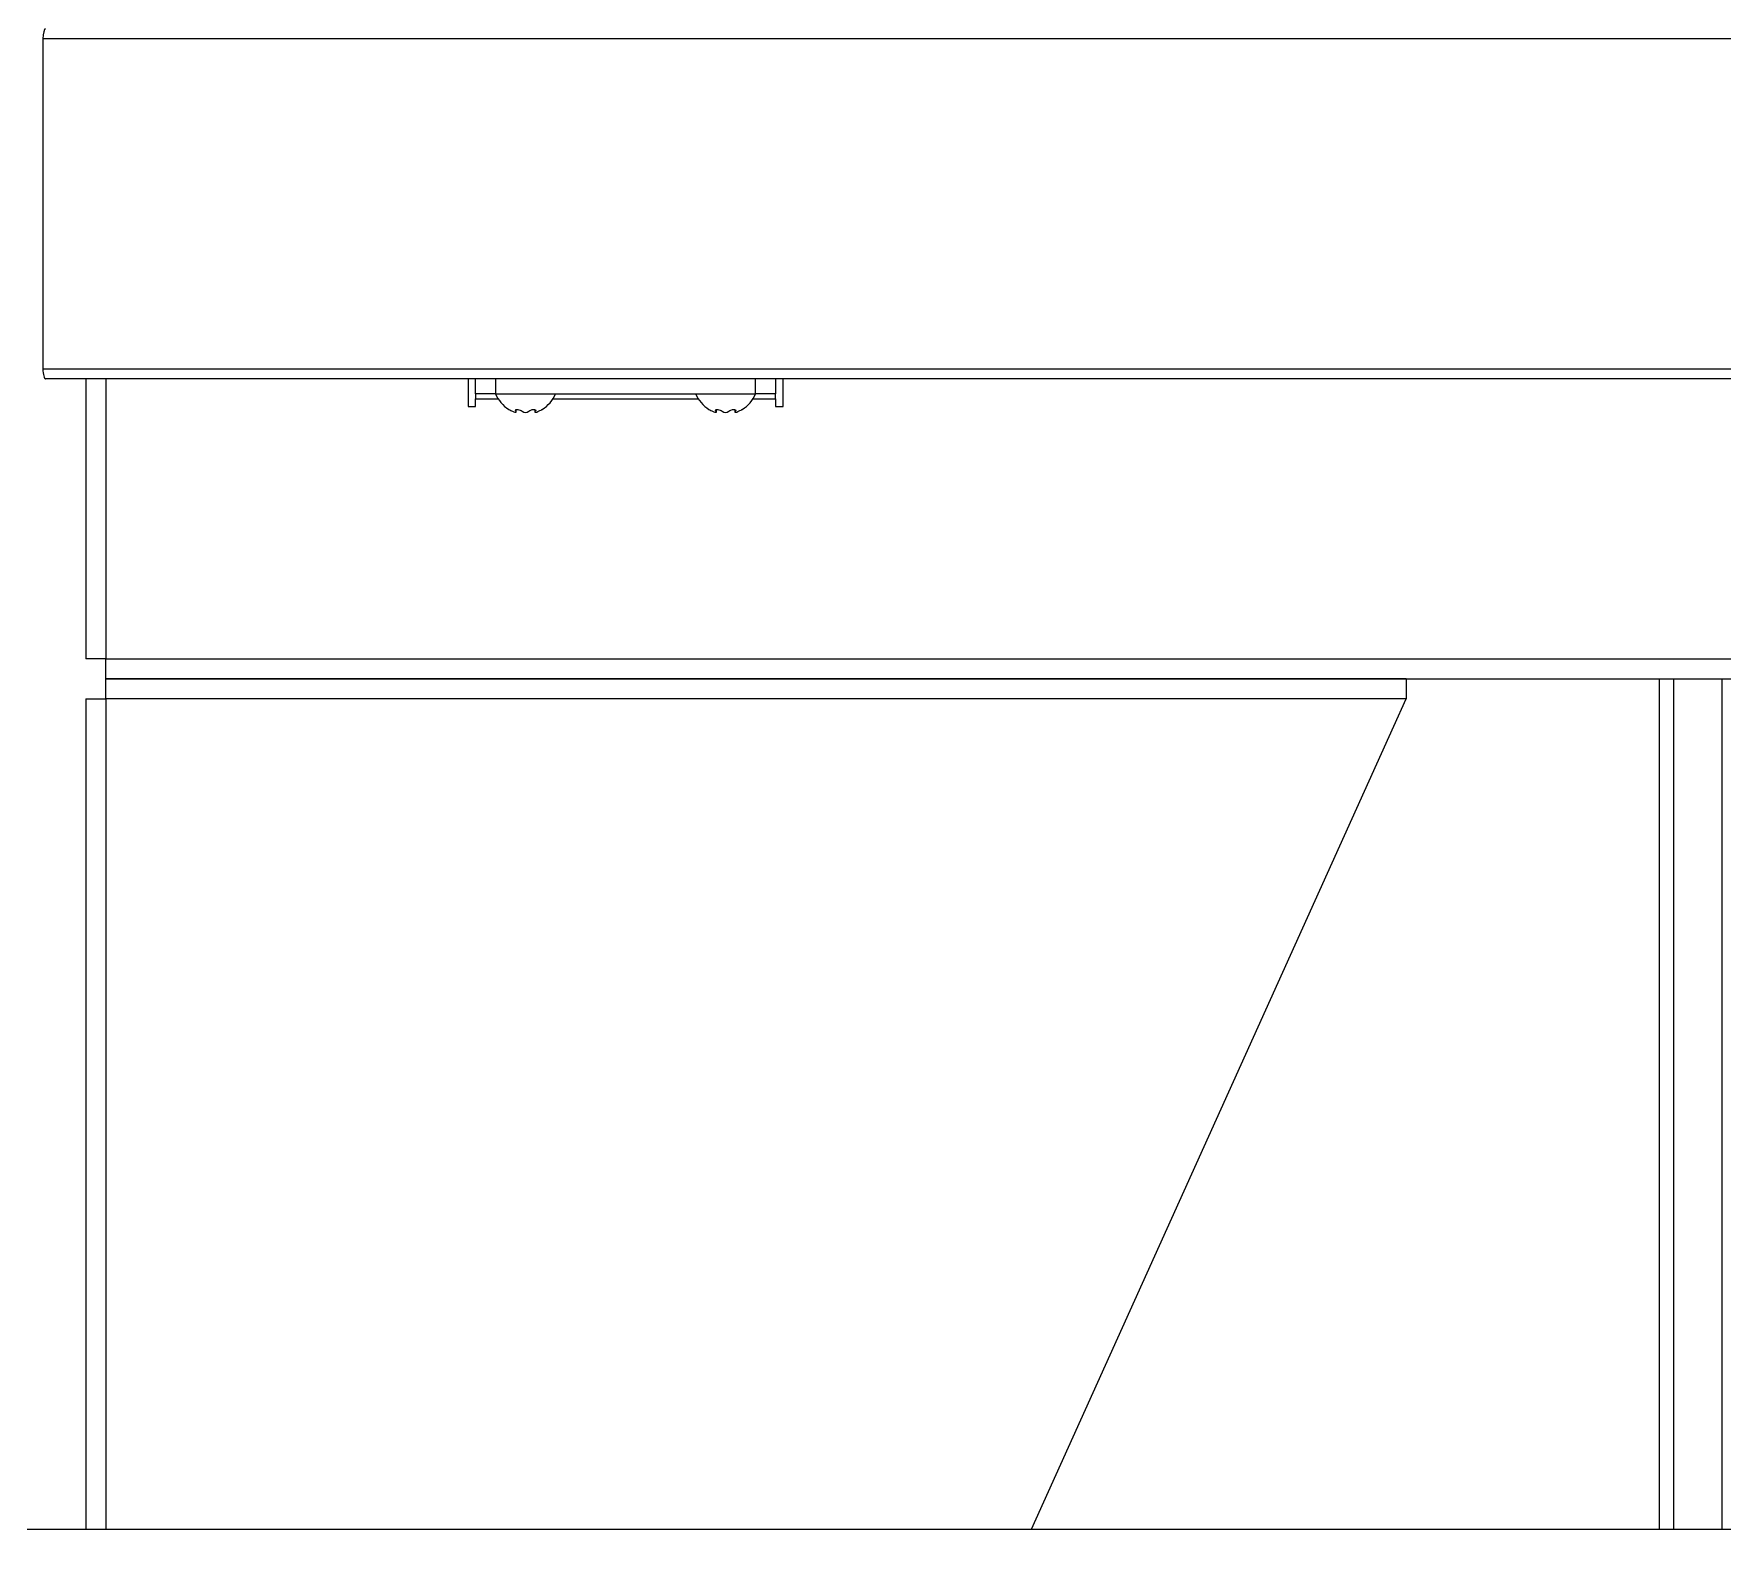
# Model space of a CAD drawing. Header units: millimetres. Extents: x 11758 to 17968, y 3782 to 8272.
# Drawn here: x 14904.2 to 15242.2, y 7102.2 to 7403.2 of the extents above; entities that cross this region are included whole.
import ezdxf

# ---------------------------------------------------------------- set-up
doc = ezdxf.new("R2010")
doc.units = ezdxf.units.MM
doc.header["$LTSCALE"] = 0.1
doc.styles.add('SEACAD_Arial', font='arial.ttf', dxfattribs={"width": 0.8})
doc.dimstyles.new('ISO-25', dxfattribs={"dimtxt": 1.6, "dimasz": 2, "dimexe": 0.5, "dimexo": 1.5, "dimtad": 1, "dimdec": 0, "dimtxsty": 'SEACAD_Arial', "dimcen": 2, "dimadec": 0, "dimazin": 0, "dimtfac": 1, "dimtdec": 0, "dimtmove": 0, "dimatfit": 3, "dimfxl": 1, "dimarcsym": 0})

# ---------------------------------------------------------------- blocks, each defined once
blk = doc.blocks.new('*D28')
at = {"color": 0, "lineweight": -2, "transparency": 16777216}
for p, q in [((15052.05, 7708.25), (14611.68, 7708.25)), ((14621.68, 6748.25), (14621.68, 7668.25)), ((14688.08, 6708.25), (14611.68, 6708.25))]:
    blk.add_line(p, q, dxfattribs=at)
at = {"color": 0, "transparency": 16777216}
for points in [[(14615.01, 7668.25), (14628.35, 7668.25), (14621.68, 7708.25)], [(14615.01, 6748.25), (14628.35, 6748.25), (14621.68, 6708.25)]]:
    blk.add_solid(points, dxfattribs=at)
at = {"layer": 'Defpoints', "color": 0, "transparency": 16777216}
for p in [(14621.68, 7708.25), (15082.05, 7708.25), (14718.08, 6708.25)]:
    blk.add_point(p, dxfattribs=at)
at = {"color": 0, "transparency": 16777216, "insert": (14592.84, 7208.25), "char_height": 32, "attachment_point": 5, "rotation": 90, "style": 'SEACAD_Arial'}
blk.add_mtext('1000', dxfattribs=at)
blk = doc.blocks.new('*D29')
at = {"color": 0, "lineweight": -2, "transparency": 16777216}
for p, q in [((14712.28, 7134.25), (14712.28, 7838.22)), ((16396.83, 7134.25), (16396.83, 7838.22)), ((14752.28, 7828.22), (16356.83, 7828.22))]:
    blk.add_line(p, q, dxfattribs=at)
at = {"color": 0, "transparency": 16777216}
for points in [[(14752.28, 7834.89), (14752.28, 7821.55), (14712.28, 7828.22)], [(16356.83, 7834.89), (16356.83, 7821.55), (16396.83, 7828.22)]]:
    blk.add_solid(points, dxfattribs=at)
at = {"layer": 'Defpoints', "color": 0, "transparency": 16777216}
for p in [(16396.83, 7828.22), (14712.28, 7104.25), (16396.83, 7104.25)]:
    blk.add_point(p, dxfattribs=at)
at = {"color": 0, "transparency": 16777216, "insert": (15554.56, 7857.06), "char_height": 32, "attachment_point": 5, "style": 'SEACAD_Arial'}
blk.add_mtext('1685', dxfattribs=at)

msp = doc.modelspace()

# ---------------------------------------------------------------- linework, layer by layer
for p, q in [((14906.06, 7402.25), (14906.06, 7336.25)), ((16203.06, 7402.25), (14906.06, 7402.25)), ((14906.06, 7336.25), (16203.06, 7336.25)), ((16202.52, 7334.25), (14906.6, 7334.25)), ((14914.62, 7334.25), (14914.62, 7278.25)), ((14918.62, 7334.25), (14918.62, 7278.25)), ((14991.06, 7334.25), (14991.06, 7328.75)), ((14992.56, 7331.25), (14992.56, 7334.25)), ((14996.56, 7334.25), (14996.56, 7331.25)), ((15048.56, 7331.25), (15048.56, 7334.25)), ((15052.56, 7334.25), (15052.56, 7331.25)), ((15054.06, 7328.75), (15054.06, 7334.25)), ((14996.56, 7331.25), (14992.56, 7331.25)), ((14992.56, 7331.25), (14992.56, 7330.25)), ((14996.56, 7331.25), (15048.56, 7331.25)), ((15052.56, 7331.25), (15048.56, 7331.25)), ((15052.56, 7330.25), (15052.56, 7331.25)), ((14991.06, 7328.75), (14992.56, 7328.75)), ((14992.56, 7328.75), (14992.56, 7330.25)), ((14992.56, 7330.25), (14997.09, 7330.25)), ((14999.96, 7327.77), (14999.96, 7327.77)), ((15000.61, 7327.77), (15000.61, 7328.08)), ((15000.61, 7327.77), (15000.61, 7328.08)), ((15000.61, 7327.77), (15000.61, 7327.77)), ((15000.71, 7327.62), (15000.71, 7328.12)), ((15001.91, 7327.77), (15001.91, 7327.77)), ((15003.21, 7327.77), (15003.21, 7327.77)), ((15004.41, 7328.12), (15004.41, 7327.63)), ((15004.51, 7327.77), (15004.51, 7328.09)), ((15004.51, 7327.77), (15004.51, 7328.09)), ((15004.51, 7327.77), (15004.51, 7327.77)), ((15005.16, 7327.77), (15005.16, 7327.77)), ((15008.03, 7330.25), (15037.09, 7330.25)), ((15039.96, 7327.77), (15039.96, 7327.77)), ((15040.61, 7327.77), (15040.61, 7328.08)), ((15040.61, 7327.77), (15040.61, 7328.08)), ((15040.61, 7327.77), (15040.61, 7327.77)), ((15040.71, 7327.62), (15040.71, 7328.12)), ((15041.91, 7327.77), (15041.91, 7327.77)), ((15043.21, 7327.77), (15043.21, 7327.77)), ((15044.41, 7328.12), (15044.41, 7327.63)), ((15044.51, 7327.77), (15044.51, 7328.09)), ((15044.51, 7327.77), (15044.51, 7328.09)), ((15044.51, 7327.77), (15044.51, 7327.77)), ((15045.16, 7327.77), (15045.16, 7327.77)), ((15048.03, 7330.25), (15052.56, 7330.25)), ((15052.56, 7330.25), (15052.56, 7328.75)), ((15052.56, 7328.75), (15054.06, 7328.75)), ((14918.62, 7278.25), (14914.62, 7278.25)), ((14918.62, 7274.25), (14918.62, 7278.25)), ((14918.62, 7278.25), (16190.5, 7278.25)), ((15178.62, 7274.25), (14918.62, 7274.25)), ((14918.62, 7270.25), (14918.62, 7274.25)), ((14918.62, 7274.25), (16190.5, 7274.25)), ((15178.62, 7274.25), (15178.62, 7270.25)), ((15229.28, 7104.25), (15229.28, 7274.25)), ((15232.18, 7104.25), (15232.18, 7274.25)), ((15241.74, 7274.25), (15241.74, 7104.25)), ((14914.62, 7270.25), (14914.62, 7104.25)), ((14914.62, 7270.25), (14918.62, 7270.25)), ((15178.62, 7270.25), (14918.62, 7270.25)), ((14918.62, 7270.25), (14918.62, 7104.25)), ((15103.73, 7104.25), (15178.62, 7270.25)), ((14722.6, 7104.25), (16386.52, 7104.25))]:
    msp.add_line(p, q)
at = {"flags": 128}
for points in [[(14999.96, 7327.77), (15000.21, 7327.67), (15000.44, 7327.59), (15000.6, 7327.57), (15000.69, 7327.58), (15000.71, 7327.63), (15000.67, 7327.71), (15000.61, 7327.77)], [(15000.61, 7327.77), (15000.52, 7327.9), (15000.53, 7328.02), (15000.64, 7328.1), (15000.81, 7328.14), (15001.02, 7328.13), (15001.24, 7328.09), (15001.47, 7328.03), (15001.68, 7327.93), (15001.87, 7327.81), (15001.91, 7327.77)], [(15003.21, 7327.77), (15003.39, 7327.9), (15003.64, 7328.02), (15003.91, 7328.1), (15004.16, 7328.14), (15004.36, 7328.13), (15004.5, 7328.09), (15004.59, 7328.03), (15004.61, 7327.93), (15004.55, 7327.81), (15004.51, 7327.77)], [(15004.51, 7327.77), (15004.42, 7327.67), (15004.42, 7327.59), (15004.5, 7327.57), (15004.64, 7327.58), (15004.81, 7327.63), (15005.02, 7327.71), (15005.16, 7327.77)], [(15005.16, 7327.77), (15005.43, 7327.9), (15005.67, 7328.02), (15005.83, 7328.1), (15005.9, 7328.14), (15005.9, 7328.14)], [(15039.96, 7327.77), (15040.21, 7327.67), (15040.44, 7327.59), (15040.6, 7327.57), (15040.69, 7327.58), (15040.71, 7327.63), (15040.67, 7327.71), (15040.61, 7327.77)], [(15040.61, 7327.77), (15040.52, 7327.9), (15040.53, 7328.02), (15040.64, 7328.1), (15040.81, 7328.14), (15041.02, 7328.13), (15041.24, 7328.09), (15041.47, 7328.03), (15041.68, 7327.93), (15041.87, 7327.81), (15041.91, 7327.77)], [(15043.21, 7327.77), (15043.39, 7327.9), (15043.64, 7328.02), (15043.91, 7328.1), (15044.16, 7328.14), (15044.36, 7328.13), (15044.5, 7328.09), (15044.59, 7328.03), (15044.61, 7327.93), (15044.55, 7327.81), (15044.51, 7327.77)], [(15044.51, 7327.77), (15044.42, 7327.67), (15044.42, 7327.59), (15044.5, 7327.57), (15044.64, 7327.58), (15044.81, 7327.63), (15045.02, 7327.71), (15045.16, 7327.77)], [(15045.16, 7327.77), (15045.43, 7327.9), (15045.67, 7328.02), (15045.83, 7328.1), (15045.9, 7328.14), (15045.9, 7328.14)]]:
    msp.add_lwpolyline(points, dxfattribs=at)
for centre, radius, start, end in [((15002.98, 7334.04), 7, 203.465, 237.4518), ((15002.14, 7334.04), 7, 302.4934, 336.535), ((15042.98, 7334.04), 7, 203.465, 237.4518), ((15042.14, 7334.04), 7, 302.4934, 336.535), ((15026.48, 7383.17), 61.41, 243.649, 244.4186), ((15002.56, 7328.62), 1.07, 232.4429, 307.5571), ((15066.48, 7383.17), 61.41, 243.649, 244.4186), ((15042.56, 7328.62), 1.07, 232.4429, 307.5571)]:
    msp.add_arc(centre, radius, start, end)
for centre, start_param, end_param in [((14906.6, 7402.25), 0, 1.570796), ((14906.6, 7336.25), 1.570796, 3.141593)]:
    msp.add_ellipse(centre, major_axis=(0, 2), ratio=0.267949, start_param=start_param, end_param=end_param)

# ---------------------------------------------------------------- dimensions: what is measured, and where the dimension line sits
dim = msp.add_linear_dim(base=(16396.83, 7828.22), p1=(14712.28, 7104.25), p2=(16396.83, 7104.25), dimstyle='ISO-25')
dim.commit()
dim.dimension.update_dxf_attribs({"geometry": '*D29', "text_midpoint": (15554.56, 7857.06)})
dim = msp.add_linear_dim(base=(14621.68, 7708.25), p1=(14718.08, 6708.25), p2=(15082.05, 7708.25), angle=90, dimstyle='ISO-25')
dim.commit()
dim.dimension.update_dxf_attribs({"geometry": '*D28', "text_midpoint": (14592.84, 7208.25)})

doc.saveas('drawing.dxf')
